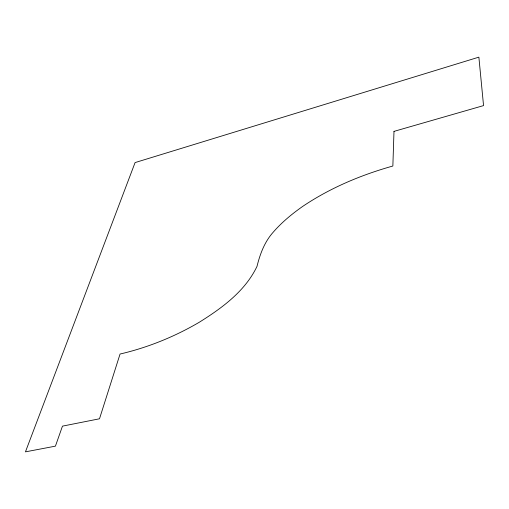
<?xml version="1.0" encoding="UTF-8"?>
<svg xmlns="http://www.w3.org/2000/svg" width="509" height="509" viewBox="0 0 509 509"><rect width="100%" height="100%" fill="white"/><g stroke="black" fill="none" stroke-linecap="round" stroke-linejoin="round"><path stroke-width="0.76" d="M393.991 131.379L392.859 166.023C361.097 174.956 330.239 187.872 302.798 206.336C292.064 213.856 281.891 222.229 273.269 232.136C264.604 241.788 260.067 253.946 257.007 266.366C245.16 291.218 221.956 308.091 199.21 322.292C174.581 336.716 147.864 347.558 120.06 354.035L99.497 418.786L62.467 426.135L55.424 446.151L25.45 451.852L135.082 162.581L478.874 57.148L483.55 105.598L393.991 131.379"/></g></svg>
